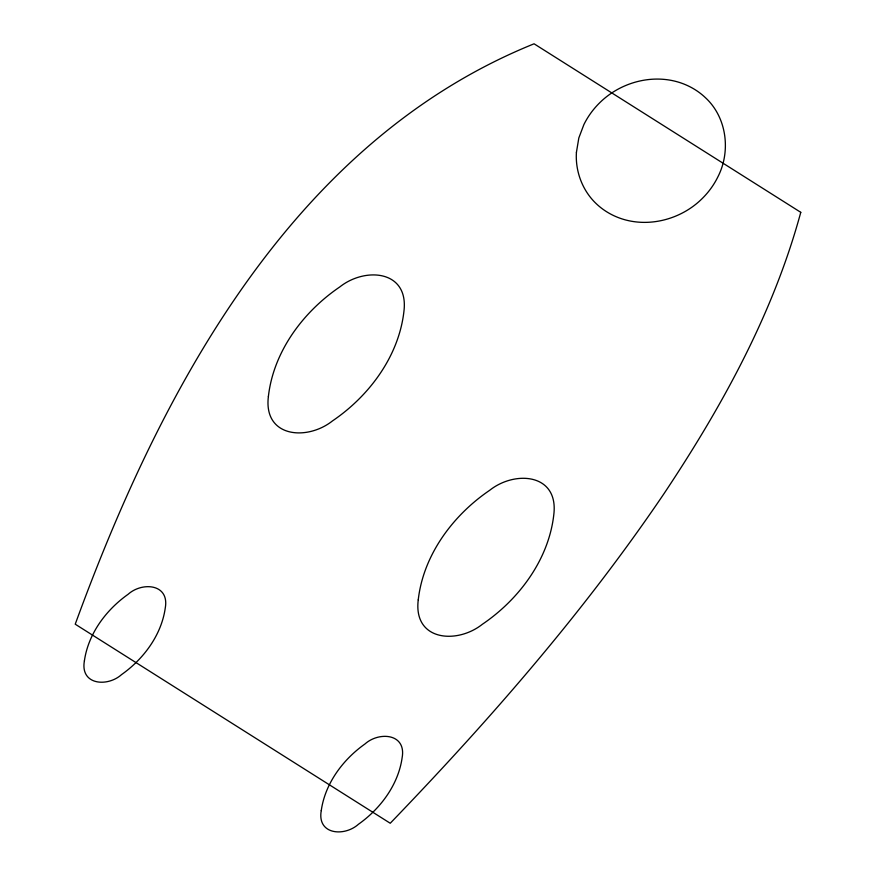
<?xml version="1.0" encoding="UTF-8"?>
<svg xmlns="http://www.w3.org/2000/svg" width="876" height="876" viewBox="0 0 876 876"><rect width="100%" height="100%" fill="white"/><g stroke="black" fill="none" stroke-linecap="round" stroke-linejoin="round"><path stroke-width="1.31" d="M268.385 396.489C263.293 437.628 307.082 441.077 332.475 420.918C369.179 396.018 398.865 356.214 403.935 311.33C409.026 270.191 365.237 266.742 339.844 286.901C303.14 311.801 273.454 351.605 268.385 396.489M418.246 599.863C413.154 641.002 456.944 644.451 482.337 624.292C519.041 599.403 548.726 559.589 553.796 514.716C558.888 473.566 515.099 470.116 489.706 490.286C453.001 515.176 423.316 554.979 418.246 599.863M576.419 152.369C575.203 171.313 582.441 190.639 596.282 203.725A60.466 53.195 18.4 0 0 618.084 217.5C646.455 228.581 680.214 220.106 701.709 199.038A100.335 88.257 18.4 0 0 717.882 176.875C731.011 151.373 726.894 117.526 705.487 97.74A60.466 53.195 18.4 0 0 683.685 83.954C655.314 72.872 621.566 81.348 600.06 102.426A100.335 88.257 18.4 0 0 583.887 124.589L578.828 137.948L576.419 152.369M84.392 660.909C80.012 685.185 107.551 687.2 121.545 674.608C143.554 659.048 161.447 635.122 165.268 607.988C169.648 583.712 142.098 581.697 128.115 594.289C106.106 609.849 88.213 633.786 84.392 660.909M321.262 810.585C316.882 834.861 344.421 836.876 358.415 824.283C380.425 808.723 398.317 784.797 402.139 757.663C406.519 733.387 378.969 731.372 364.985 743.965C342.976 759.525 325.084 783.451 321.262 810.585M800.773 212.331C773.245 313.652 721.944 406.672 664.052 493.593C583.854 612.138 489.399 720.302 390.236 823.254L75.227 624.194C160.078 391.561 291.73 141.737 534.075 43.8L800.773 212.331"/></g></svg>
